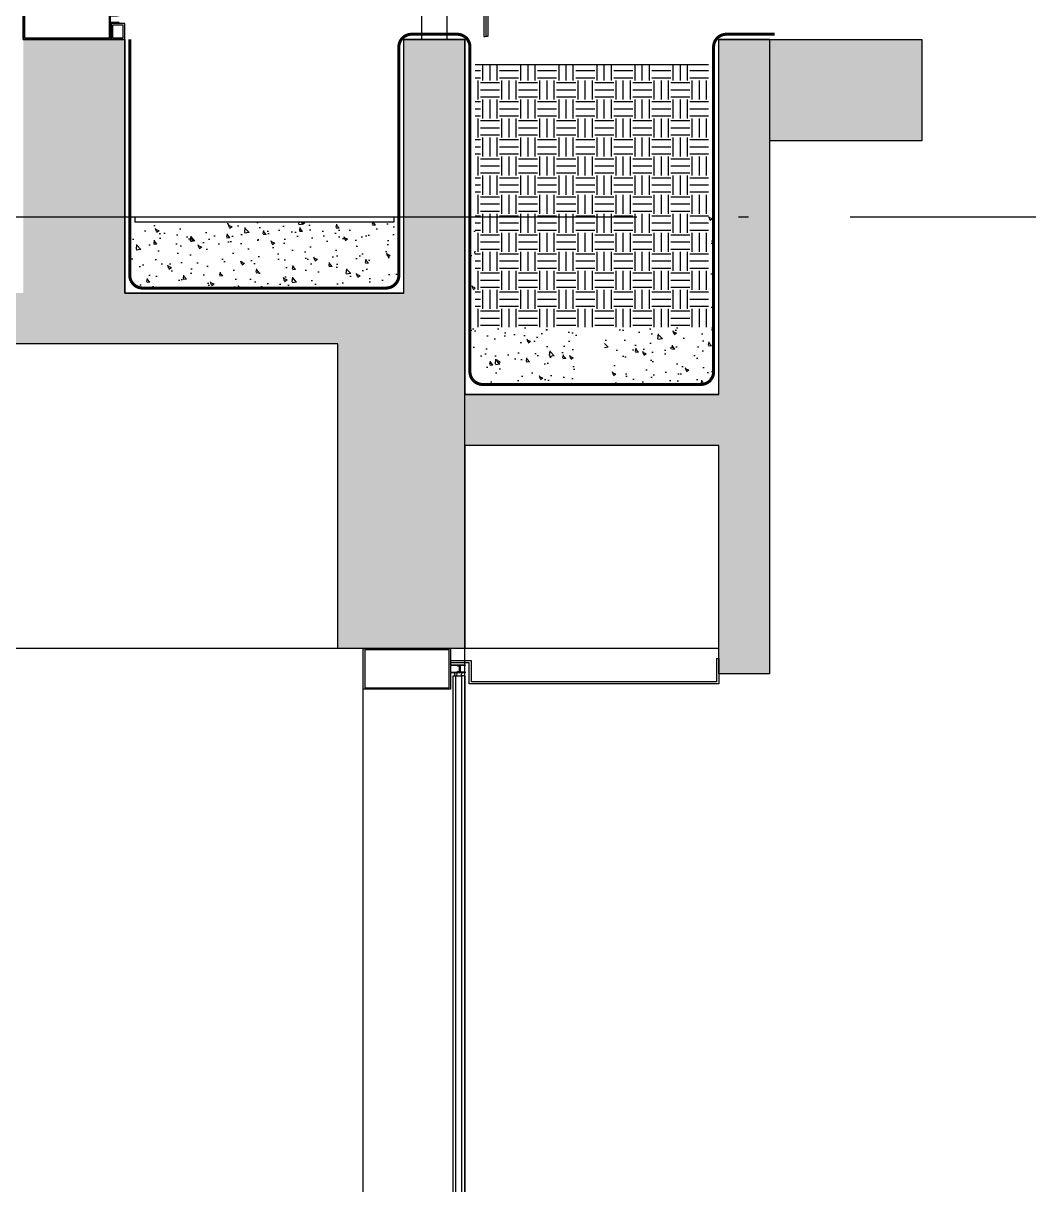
# Model space of a CAD drawing. Extents: x 1980812 to 2578970, y -669191 to 284498.
# Drawn here: x 2567198 to 2569179, y -266397 to -264109 of the extents above; entities that cross this region are included whole.
import ezdxf

# ---------------------------------------------------------------- set-up
doc = ezdxf.new("R2010")
doc.units = 0
doc.header["$LTSCALE"] = 1000
doc.header["$MEASUREMENT"] = 0
for name, pattern in [('CONTINOUS', [0]), ('DASH', [0.35, 0.25, -0.1]), ('DOTE', [2.42, 2, -0.2, 0.02, -0.2])]:
    doc.linetypes.add(name, pattern=pattern)
for name, color, linetype in [('0-立面(轮廓)', 63, 'CONTINOUS'), ('A-SECT-MCUT', 1, 'Continuous'), ('A-SECT-MCUT-FINE', 137, 'Continuous'), ('DIM_IDEN', 3, 'Continuous'), ('dote', 1, 'DOTE'), ('ELEV-4-RAIL', 251, 'Continuous'), ('SPACE_HATCH', 8, 'Continuous'), ('WALL', 4, 'Continuous'), ('WINDOW', 2, 'Continuous'), ('可见看线', 63, 'Continuous'), ('柱墙填充', 181, 'Continuous'), ('栏杆', 143, 'Continuous'), ('空线', 3, 'Continuous'), ('防水卷材', 6, 'DASH'), ('面层', 31, 'Continuous')]:
    doc.layers.add(name, color=color, linetype=linetype)

# ---------------------------------------------------------------- blocks, each defined once
blk = doc.blocks.new('A$C4E184874')
at = {"layer": 'A-SECT-MCUT'}
for radius in [40, 35]:
    blk.add_circle((-50, 710), radius, dxfattribs=at)
at = {"layer": 'A-SECT-MCUT-FINE'}
for p, q in [((-75, 0), (-75, 678.8)), ((-25, 0), (-25, 678.8)), ((-150.2, 586.9), (-135.6, 586.9)), ((-150.2, 574.8), (-135.6, 574.8)), ((-135.6, 588.6), (-135.6, 573)), ((-131.2, 588.6), (-135.6, 588.6)), ((-131.2, 573), (-135.6, 573)), ((-133.4, 592.2), (-133.4, 588.6)), ((-133.4, 592.2), (-122.6, 592.2)), ((-133.4, 572.8), (-133.4, 573)), ((-133.4, 572.8), (-133.4, 569.4)), ((-131.2, 573), (-131.2, 588.6)), ((-125.1, 588.6), (-120.4, 588.6)), ((-125.1, 588.6), (-125.1, 573)), ((-125.1, 573), (-120.4, 573)), ((-122.6, 592.2), (-122.6, 588.6)), ((-122.6, 573), (-122.6, 569.4)), ((-120.4, 588.6), (-120.4, 573)), ((-120.4, 588.4), (-120.4, 587.1)), ((-120.4, 574.5), (-120.4, 573.2)), ((-125.6, 569.4), (-133.4, 569.4)), ((-122.6, 569.4), (-125.6, 569.4)), ((-131.2, 145.1), (-135.6, 145.1)), ((-125.6, 148.8), (-133.4, 148.8)), ((-133.4, 145.4), (-133.4, 148.8)), ((-133.4, 145.4), (-133.4, 145.1)), ((-131.2, 145.1), (-131.2, 129.6)), ((-122.6, 148.8), (-125.6, 148.8)), ((-125.1, 145.1), (-120.4, 145.1)), ((-125.1, 129.6), (-125.1, 145.1)), ((-122.6, 145.1), (-122.6, 148.8)), ((-120.4, 129.6), (-120.4, 145.1)), ((-120.4, 143.7), (-120.4, 145)), ((-131.2, 129.6), (-135.6, 129.6)), ((-133.4, 125.9), (-133.4, 129.6)), ((-133.4, 125.9), (-122.6, 125.9)), ((-125.1, 129.6), (-120.4, 129.6)), ((-122.6, 125.9), (-122.6, 129.6)), ((-120.4, 129.8), (-120.4, 131.1))]:
    blk.add_line(p, q, dxfattribs=at)
for points in [[(-109.9, 575.4), (-60.8, 575.4, -0.414214), (-57.8, 572.4), (-57.8, 567, 0.44229), (-54.8, 564), (-45.2, 564, 0.398045), (-42.3, 567), (-42.3, 594.6, 0.414214), (-45.3, 597.6), (-54.8, 597.6, 0.414214), (-57.8, 594.6), (-57.8, 589.2, -0.414214), (-60.8, 586.2), (-109.9, 586.2)], [(-109.9, 142.8), (-60.8, 142.8, 0.414214), (-57.8, 145.8), (-57.8, 151.2, -0.44229), (-54.8, 154.2), (-45.2, 154.2, -0.398045), (-42.3, 151.2), (-42.3, 123.6, -0.414214), (-45.3, 120.6), (-54.8, 120.6, -0.414214), (-57.8, 123.6), (-57.8, 129, 0.414214), (-60.8, 132), (-109.9, 132)]]:
    blk.add_lwpolyline(points, format="xyb", dxfattribs=at)
for points in [[(-150.2, 586.9), (-155, 590.8), (-155, 585.4)], [(-150.2, 574.8), (-155, 570.9), (-155, 576.3)], [(-108.9, 586.2), (-120.4, 586.2)], [(-120.4, 575.4), (-108.9, 575.4)], [(-120.4, 142.8), (-108.9, 142.8)], [(-108.9, 132), (-120.4, 132)]]:
    blk.add_lwpolyline(points, dxfattribs=at)
at = {"layer": 'DIM_IDEN'}
blk.add_circle((-25, 318.4), 0, dxfattribs=at)
at = {"layer": 'ELEV-4-RAIL'}
for p, q in [((-150.2, 143.4), (-135.6, 143.4)), ((-135.6, 129.6), (-135.6, 145.1)), ((-150.2, 131.3), (-135.6, 131.3))]:
    blk.add_line(p, q, dxfattribs=at)
for points in [[(-150.2, 143.4), (-155, 147.3), (-155, 141.9)], [(-150.2, 131.3), (-155, 127.4), (-155, 132.8)]]:
    blk.add_lwpolyline(points, dxfattribs=at)
at = {"layer": 'WINDOW'}
for p, q in [((-155, 749.4), (-154.4, 750)), ((-155, 749.4), (-155, 5.9)), ((-154.4, 750), (-152, 750)), ((-152, 750), (-151.1, 749.1)), ((-150.1, 750), (-151.1, 749.1)), ((-151.1, 749.1), (-151.1, 6.2)), ((-147.7, 750), (-150.1, 750)), ((-147.1, 749.4), (-147.7, 750)), ((-147.1, 749.4), (-147.1, 5.9)), ((-155, 5.9), (-154.4, 5.3)), ((-154.4, 5.3), (-152, 5.3)), ((-152, 5.3), (-151.1, 6.2)), ((-150.1, 5.3), (-151.1, 6.2)), ((-147.7, 5.3), (-150.1, 5.3)), ((-147.1, 5.9), (-147.7, 5.3))]:
    blk.add_line(p, q, dxfattribs=at)
blk = doc.blocks.new('pm3')
at = {"layer": 'SPACE_HATCH'}
h = blk.add_hatch(color=256, dxfattribs=at)
h.dxf.hatch_style = 1
h.paths.add_polyline_path([(14823.4, -4250), (12573.4, -4250), (12573.4, -4900), (12173.4, -4900), (12173.4, -4250), (4973.4, -4250), (4973.4, -5350), (4473.4, -5350), (4473.4, -4250), (551.1, -4250), (208.3, -4250), (-3426.7, -4250), (-3426.7, -5350), (-3926.7, -5350), (-3926.7, -4250), (-10726.6, -4250), (-10726.6, -4900), (-11126.6, -4900), (-11126.6, -4250), (-13976.6, -4250), (-13976.6, -4850), (-14226.6, -4850), (-14226.6, -4450), (-14726.6, -4450), (-14726.6, -4900), (-14826.6, -4900), (-14826.6, -3650), (-14726.6, -3650), (-14726.6, -4350), (-14226.6, -4350), (-14226.6, -3650), (-14106.6, -3650), (-14106.6, -4150), (-13556.6, -4150), (-13556.6, -3650), (-13356.6, -3650), (-13356.6, -4150), (208.3, -4150), (14203.4, -4150), (14203.4, -3650), (14403.4, -3650), (14403.4, -4150), (14953.4, -4150), (14953.4, -3650), (15073.4, -3650), (15073.4, -4350), (15573.4, -4350), (15573.4, -3650), (15673.4, -3650), (15973.4, -3650), (15973.4, -3850), (15673.4, -3850), (15673.4, -4900), (15573.4, -4900), (15573.4, -4450), (15073.4, -4450), (15073.4, -4850), (14823.4, -4850)])
at = {"layer": '柱墙填充'}
h = blk.add_hatch(dxfattribs=at)
h.set_pattern_fill('土壤', color=252, scale=10)
h.set_pattern_definition([(360, (-2933949.165, 924833.165), (37.5, 37.5), [37.5, -37.5]), (360, (-2933949.165, 924847.227), (37.5, 37.5), [37.5, -37.5]), (360, (-2933949.165, 924861.29), (37.5, 37.5), [37.5, -37.5]), (90, (-2933944.477, 924865.977), (-37.5, 37.5), [37.5, -37.5]), (90, (-2933930.415, 924865.977), (-37.5, 37.5), [37.5, -37.5]), (90, (-2933916.352, 924865.977), (-37.5, 37.5), [37.5, -37.5])])
h.paths.add_polyline_path([(-14246.6, -3700), (-14516.6, -3700, -0.414214), (-14526.6, -3710, -0.414214), (-14536.6, -3700), (-14706.6, -3700), (-14706.6, -4000), (-14246.6, -4000)])
h.paths.add_polyline_path([(-14246.6, -4000), (-14706.6, -4000), (-14706.6, -4217.2), (-14246.6, -4217.2)])
h = blk.add_hatch(dxfattribs=at)
h.set_pattern_fill('混凝土', color=256, scale=10)
h.set_pattern_definition([(50, (-23452.113, -123083.9), (71.726018, -6.275213), [7.5, -82.5]), (355, (-23452.11, -123083.9), (-13.875133, 75.219213), [6, -66]), (100.4514, (-23446.136, -123084.425), (57.85094, 68.943954), [6.37402, -70.11421]), (46.1842, (-23452.11, -123063.9), (106.724105, -16.5519), [11.25, -123.75]), (96.6356, (-23443.22, -123065.28), (93.46627, 97.41179), [9.56103, -105.1713]), (351.1842, (-23452.11, -123063.9), (93.46619, 97.41186), [9, -99]), (21, (-23442.113, -123068.9), (59.690705, -40.26189), [7.5, -82.5]), (326, (-23442.11, -123068.9), (24.331533, 72.515005), [6, -66]), (71.4514, (-23437.14, -123072.26), (84.022263, 32.25305), [6.37402, -70.11421]), (37.5, (-23452.113, -123083.902), (1.2159855, 33.2893854), [0, -65.2, 0, -67, 0, -66.25]), (7.5, (-23452.113, -123083.902), (26.306954, 39.441171), [0, -38.2, 0, -63.7, 0, -25.25]), (327.5, (-23474.413, -123083.902), (53.3822436, -2.255487), [0, -25, 0, -78, 0, -103.5]), (317.5, (-23484.413, -123083.9), (58.318617, 10.010498), [0, -32.5, 0, -51.8, 0, -73.5])])
h.paths.add_polyline_path([(-13566.6, -4000), (-13576.6, -4000), (-13576.6, -4010), (-14086.6, -4010), (-14086.6, -4000), (-14096.6, -4000), (-14096.6, -4115, 0.414214), (-14071.6, -4140), (-13591.6, -4140, 0.414214), (-13566.6, -4115)])
h.paths.add_polyline_path([(-14236.6, -4000), (-14246.6, -4000), (-14246.6, -4217.2), (-14451.6, -4217.2), (-14451.6, -4329.9), (-14261.6, -4329.9, 0.414214), (-14236.6, -4304.9)])
h.paths.add_polyline_path([(-14501.6, -4217.2), (-14706.6, -4217.2), (-14706.6, -4000), (-14716.6, -4000), (-14716.6, -4304.9, 0.414214), (-14691.6, -4329.9), (-14501.6, -4329.9)])
at = {"layer": '0-立面(轮廓)'}
for p, q in [((-14826.6, -3650, 0), (-15126.6, -3650, 0)), ((-15126.6, -3650, 0), (-15126.6, -3850, 0)), ((-15126.6, -3850, 0), (-14826.6, -3850, 0))]:
    blk.add_line(p, q, dxfattribs=at)
at = {"layer": 'A-SECT-MCUT'}
for p, q in [((-14722.6, -4870, 0), (-14726.6, -4870, 0)), ((-14722.6, -4870, 0), (-14722.6, -4874, 0)), ((-14722.6, -4874, 0), (-14722.6, -4916, 0)), ((-14239.4, -4916, 0), (-14239.4, -4874.2, 0)), ((-14235.4, -4920, 0), (-14235.4, -4878.2, 0)), ((-14235.4, -4878.2, 0), (-14198.6, -4878.2, 0)), ((-14722.6, -4916, 0), (-14239.4, -4916, 0))]:
    blk.add_line(p, q, dxfattribs=at)
at = {"layer": 'A-SECT-MCUT', "elevation": 0}
for points in [[(-14026.6, -4890), (-14026.6, -4850), (-14162.2, -4850), (-14198.6, -4850), (-14198.6, -4882.3), (-14215.3, -4882.3), (-14215.3, -4883.1), (-14211.8, -4884), (-14211.3, -4883.5), (-14198.6, -4883.5), (-14198.6, -4890), (-14198.6, -4896.6), (-14211.3, -4896.6), (-14211.8, -4896), (-14215.3, -4896.9), (-14215.3, -4897.8), (-14198.6, -4897.8), (-14198.6, -4930), (-14162.2, -4930), (-14026.6, -4930)], [(-14195.6, -4852.5), (-14029.6, -4852.5), (-14029.6, -4890), (-14029.6, -4927.5), (-14195.6, -4927.5)], [(-14215.9, -4884.7), (-14212.1, -4885), (-14211.2, -4883.9), (-14211.8, -4883.5), (-14212.4, -4884), (-14215.9, -4883.1), (-14215.9, -4882.3), (-14227.1, -4882.3), (-14227.1, -4883.8), (-14217.1, -4883.8), (-14217.1, -4896.3), (-14227.1, -4896.3), (-14227.1, -4897.8), (-14215.9, -4897.8), (-14215.9, -4896.9), (-14212.4, -4896), (-14211.8, -4896.6), (-14211.2, -4896.1), (-14212.1, -4895), (-14215.9, -4895.3)], [(-14215.9, -4884.7), (-14212.1, -4885), (-14211.2, -4883.9), (-14211.8, -4883.5), (-14212.4, -4884), (-14215.9, -4883.1), (-14215.9, -4882.3), (-14227.1, -4882.3), (-14227.1, -4883.8), (-14217.1, -4883.8), (-14217.1, -4896.3), (-14227.1, -4896.3), (-14227.1, -4897.8), (-14215.9, -4897.8), (-14215.9, -4896.9), (-14212.4, -4896), (-14211.8, -4896.6), (-14211.2, -4896.1), (-14212.1, -4895), (-14215.9, -4895.3)]]:
    blk.add_lwpolyline(points, close=True, dxfattribs=at)
for points in [[(-14726.6, -4870), (-14726.6, -4920), (-14235.4, -4920)], [(-14239.4, -4874.2), (-14198.6, -4874.2)]]:
    blk.add_lwpolyline(points, dxfattribs=at)
at = {"layer": 'A-SECT-MCUT-FINE'}
for p, q in [((-14207.6, -4903.7, 0), (-14221.6, -4903.7, 0)), ((-14207.6, -4903.7, 0), (-14221.6, -4903.7, 0)), ((-14026.6, -5590.8, 0), (-14026.6, -4930, 0)), ((-14026.6, -7650, 0), (-14026.6, -5590.8, 0))]:
    blk.add_line(p, q, dxfattribs=at)
blk.add_circle((-14208.8, -4900.7, 0), 2.98, dxfattribs=at)
blk.add_circle((-14208.8, -4900.7, 0), 2.98, dxfattribs=at)
blk.add_arc((-14225.4, -4901.2, 0), 5.39, 332.0817, 39.4318, dxfattribs=at)
blk.add_arc((-14225.4, -4901.2, 0), 5.39, 332.0817, 39.4318, dxfattribs=at)
at = {"layer": 'WALL'}
for p, q in [((-14826.6, -3650, 0), (-14726.6, -3650, 0)), ((-14726.6, -3650, 0), (-14826.6, -3650, 0)), ((-14826.6, -3650, 0), (-14826.6, -4900, 0)), ((-14726.6, -4350, 0), (-14726.6, -3650, 0)), ((-14726.6, -4350, 0), (-14726.6, -3650, 0)), ((-14226.6, -4350, 0), (-14226.6, -3650, 0)), ((-14226.6, -3650, 0), (-14106.6, -3650, 0)), ((-14106.6, -3650, 0), (-14226.6, -3650, 0)), ((-14226.6, -3650, 0), (-14226.6, -4350, 0)), ((-14106.6, -4150, 0), (-14106.6, -3650, 0)), ((-14106.6, -4150, 0), (-14106.6, -3650, 0)), ((-13556.6, -4150, 0), (-13556.6, -3650, 0)), ((-13356.6, -3650, 0), (-13556.6, -3650, 0)), ((-13556.6, -3650, 0), (-13556.6, -4150, 0)), ((-14106.6, -4150, 0), (-13556.6, -4150, 0)), ((-13556.6, -4150, 0), (-14106.6, -4150, 0)), ((-13976.6, -4250, 0), (-13456.6, -4250, 0)), ((-13976.6, -4250, 0), (-11126.6, -4250, 0)), ((-13976.6, -4250, 0), (-13456.6, -4250, 0)), ((-13976.6, -4250, 0), (-11126.6, -4250, 0)), ((-13976.6, -4850, 0), (-13976.6, -4250, 0)), ((-14726.6, -4350, 0), (-14226.6, -4350, 0)), ((-14226.6, -4350, 0), (-14726.6, -4350, 0)), ((-14726.6, -4450, 0), (-14226.6, -4450, 0)), ((-14726.6, -4900, 0), (-14726.6, -4450, 0)), ((-14726.6, -4900, 0), (-14726.6, -4450, 0)), ((-14726.6, -4450, 0), (-14226.6, -4450, 0)), ((-14226.6, -4850, 0), (-14226.6, -4450, 0)), ((-14226.6, -4450, 0), (-14226.6, -4850, 0)), ((-14226.6, -4850, 0), (-13976.6, -4850, 0)), ((-14226.6, -4850, 0), (-13976.6, -4850, 0)), ((-14826.6, -4900, 0), (-14726.6, -4900, 0)), ((-14826.6, -4900, 0), (-14726.6, -4900, 0))]:
    blk.add_line(p, q, dxfattribs=at)
at = {"layer": 'WINDOW'}
for p, q in [((-14226.6, -4904.7, 0), (-14225.6, -4903.7, 0)), ((-14226.6, -4904.7, 0), (-14225.6, -4903.7, 0)), ((-14226.6, -4904.7, 0), (-14226.6, -5590.8, 0)), ((-14225.6, -4903.7, 0), (-14221.6, -4903.7, 0)), ((-14225.6, -4903.7, 0), (-14221.6, -4903.7, 0)), ((-14221.6, -4903.7, 0), (-14220.6, -4904.7, 0)), ((-14221.6, -4903.7, 0), (-14220.6, -4904.7, 0)), ((-14220.6, -5590.8, 0), (-14220.6, -4903.7, 0)), ((-14207.6, -4903.7, 0), (-14208.6, -4904.7, 0)), ((-14207.6, -4903.7, 0), (-14208.6, -4904.7, 0)), ((-14208.6, -5590.8, 0), (-14208.6, -4904.7, 0)), ((-14203.6, -4903.7, 0), (-14207.6, -4903.7, 0)), ((-14203.6, -4903.7, 0), (-14207.6, -4903.7, 0)), ((-14202.6, -4904.7, 0), (-14203.6, -4903.7, 0)), ((-14202.6, -4904.7, 0), (-14203.6, -4903.7, 0)), ((-14202.6, -4904.7, 0), (-14202.6, -5590.8, 0)), ((-14226.6, -5590.8, 0), (-14226.6, -6885.3, 0)), ((-14220.6, -6885.3, 0), (-14220.6, -5590.8, 0)), ((-14208.6, -6885.3, 0), (-14208.6, -5590.8, 0)), ((-14202.6, -5590.8, 0), (-14202.6, -6885.3, 0))]:
    blk.add_line(p, q, dxfattribs=at)
at = {"layer": '可见看线'}
blk.add_line((-14726.6, -4850, 0), (-11476.6, -4850, 0), dxfattribs=at)
at = {"layer": '防水卷材', "ltscale": 0.3, "const_width": 6, "elevation": 0}
blk.add_lwpolyline([(-13566.6, -3650), (-13566.6, -4115, -0.414214), (-13591.6, -4140), (-14071.6, -4140, -0.414214), (-14096.6, -4115), (-14096.6, -3665, 0.414214), (-14121.6, -3640), (-14211.6, -3640, 0.414214), (-14236.6, -3665), (-14236.6, -4304.9, -0.414214), (-14261.6, -4329.9), (-14691.6, -4329.9, -0.414214), (-14716.6, -4304.9), (-14716.6, -3665, 0.414214), (-14741.6, -3640), (-14836.6, -3640)], format="xyb", dxfattribs=at)
at = {"layer": '面层'}
for p, q in [((-14706.6, -3700, 0), (-14246.6, -3700, 0)), ((-14086.6, -4000, 0), (-14086.6, -4010, 0)), ((-13576.6, -4000, 0), (-13576.6, -4010, 0)), ((-14086.6, -4010, 0), (-13576.6, -4010, 0))]:
    blk.add_line(p, q, dxfattribs=at)
at = {"layer": '栏杆', "rotation": 359.9999999999997}
blk.add_blockref('A$C4E184874', (-14116.6, -3650, 0), dxfattribs=at)
blk = doc.blocks.new('19层')
at = {"layer": 'A-SECT-MCUT', "elevation": 0}
for points in [[(670, -3610), (670, -3650), (534.4, -3650), (498, -3650), (498, -3617.8), (481.3, -3617.8), (481.3, -3616.9), (484.8, -3616), (485.3, -3616.6), (498, -3616.6), (498, -3610), (498, -3603.5), (485.3, -3603.5), (484.8, -3604), (481.3, -3603.1), (481.3, -3602.3), (498, -3602.3), (498, -3570), (534.4, -3570), (670, -3570)], [(501, -3647.5), (667, -3647.5), (667, -3610), (667, -3572.5), (501, -3572.5)], [(470, -3618.8), (497, -3618.8), (497, -3650), (470, -3650)], [(473, -3621.8), (494, -3621.8), (494, -3647), (473, -3647)]]:
    blk.add_lwpolyline(points, close=True, dxfattribs=at)
at = {"layer": 'A-SECT-MCUT-FINE'}
blk.add_line((670, -3650, 0), (670, -2641.7, 0), dxfattribs=at)

msp = doc.modelspace()

# ---------------------------------------------------------------- hatches: boundary and pattern name
at = {"layer": 'SPACE_HATCH'}
h = msp.add_hatch(color=256, dxfattribs=at)
h.dxf.hatch_style = 1
h.paths.add_polyline_path([(2568668.4, -264140.4), (2568668.4, -264340.4), (2568968.4, -264340.4), (2568968.4, -264140.4)])

# ---------------------------------------------------------------- linework, layer by layer
at = {"layer": 'dote'}
for p, q in [((2568068.4, -317277, 0), (2568068.4, -256000.4, 0)), ((2537367.3, -264490.4, 0), (2570749.8, -264490.4, 0))]:
    msp.add_line(p, q, dxfattribs=at)
at = {"layer": 'WALL'}
msp.add_line((2567398.4, -264140.4, 0), (2567198.4, -264140.4, 0), dxfattribs=at)

# ---------------------------------------------------------------- block references
at = {"layer": '空线', "xscale": -1, "rotation": 359.9999999999997}
for name, p in [('19层', (2567868.4, -260490.4, 0)), ('pm3', (2553841.7, -260490.4, 0))]:
    msp.add_blockref(name, p, dxfattribs=at)

doc.saveas('drawing.dxf')
